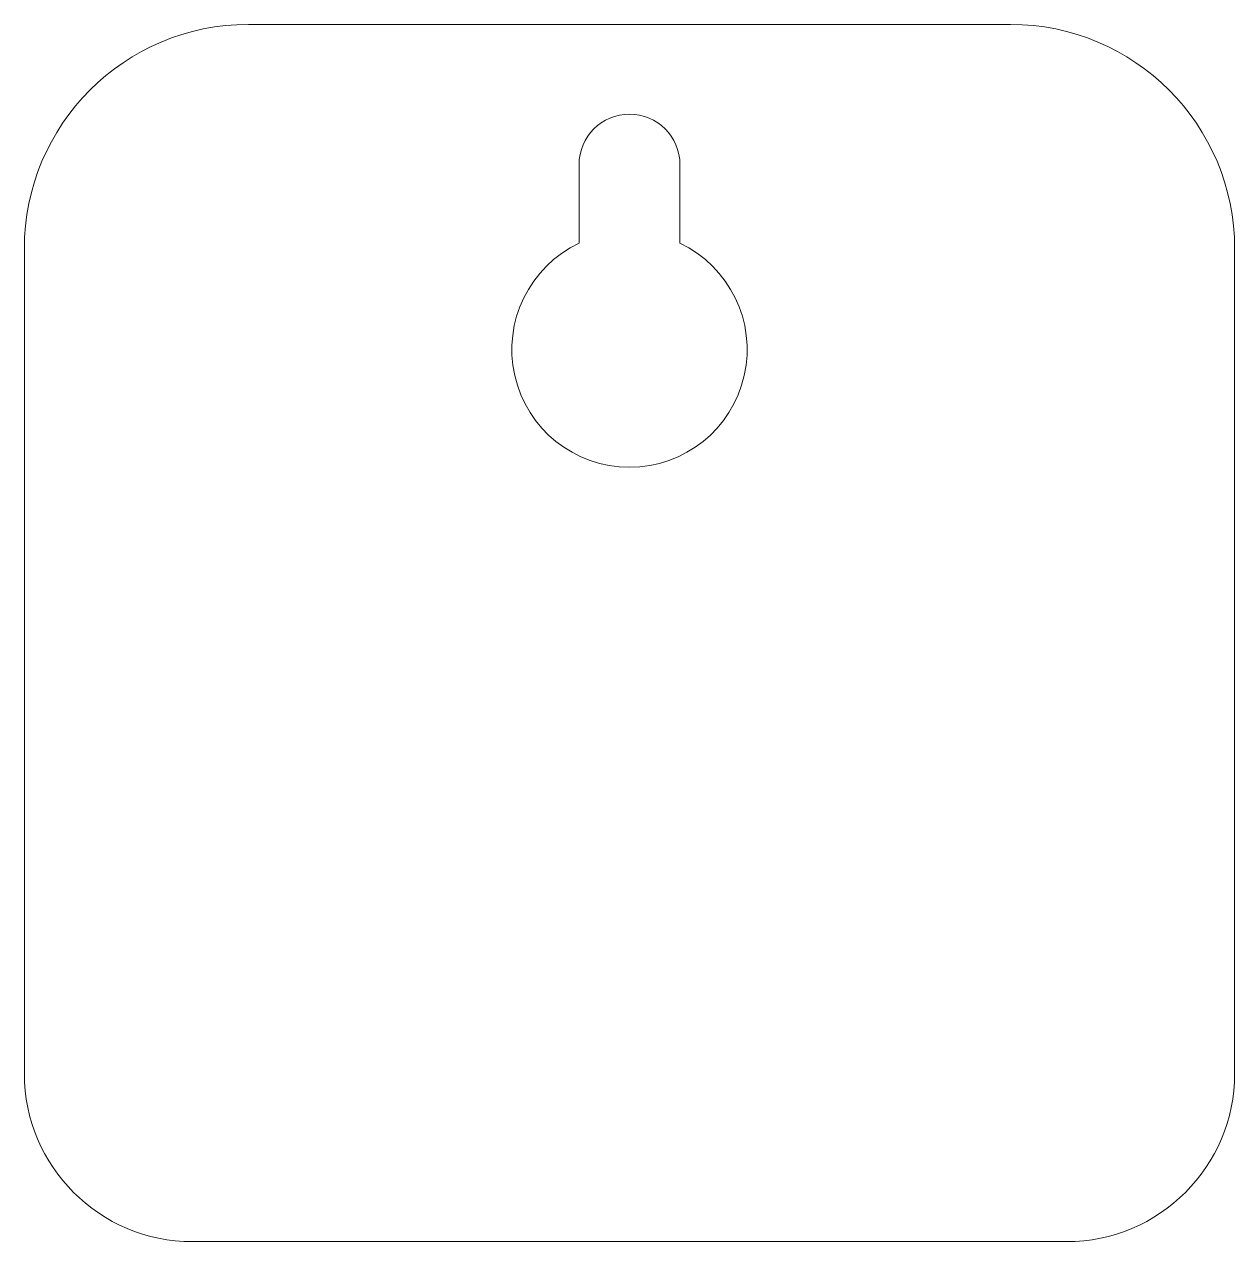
# Model space of a CAD drawing. Header units: millimetres. Extents: x -54 to 54, y -18 to 91.
import ezdxf

# ---------------------------------------------------------------- set-up
doc = ezdxf.new("R2010")
doc.units = ezdxf.units.MM

msp = doc.modelspace()

# ---------------------------------------------------------------- linework, layer by layer
at = {"color": 7, "linetype": 'Continuous', "lineweight": 15}
for p, q in [((-34, 90.58), (34, 90.58)), ((-4.5, 78.08), (-4.5, 71.07)), ((4.5, 71.07), (4.5, 78.08)), ((-54, -3), (-54, 70.58)), ((54, 70.58), (54, -3)), ((-39, -18), (39, -18))]:
    msp.add_line(p, q, dxfattribs=at)
for centre, radius, start, end in [((-34, 70.58), 20, 90, 180), ((34, 70.58), 20, 0, 90), ((0, 78.08), 4.5, 0, 180), ((0, 61.58), 10.5, 115.3769, 64.6231), ((-39, -3), 15, 180, 270), ((39, -3), 15, 270, 0)]:
    msp.add_arc(centre, radius, start, end, dxfattribs=at)

doc.saveas('drawing.dxf')
